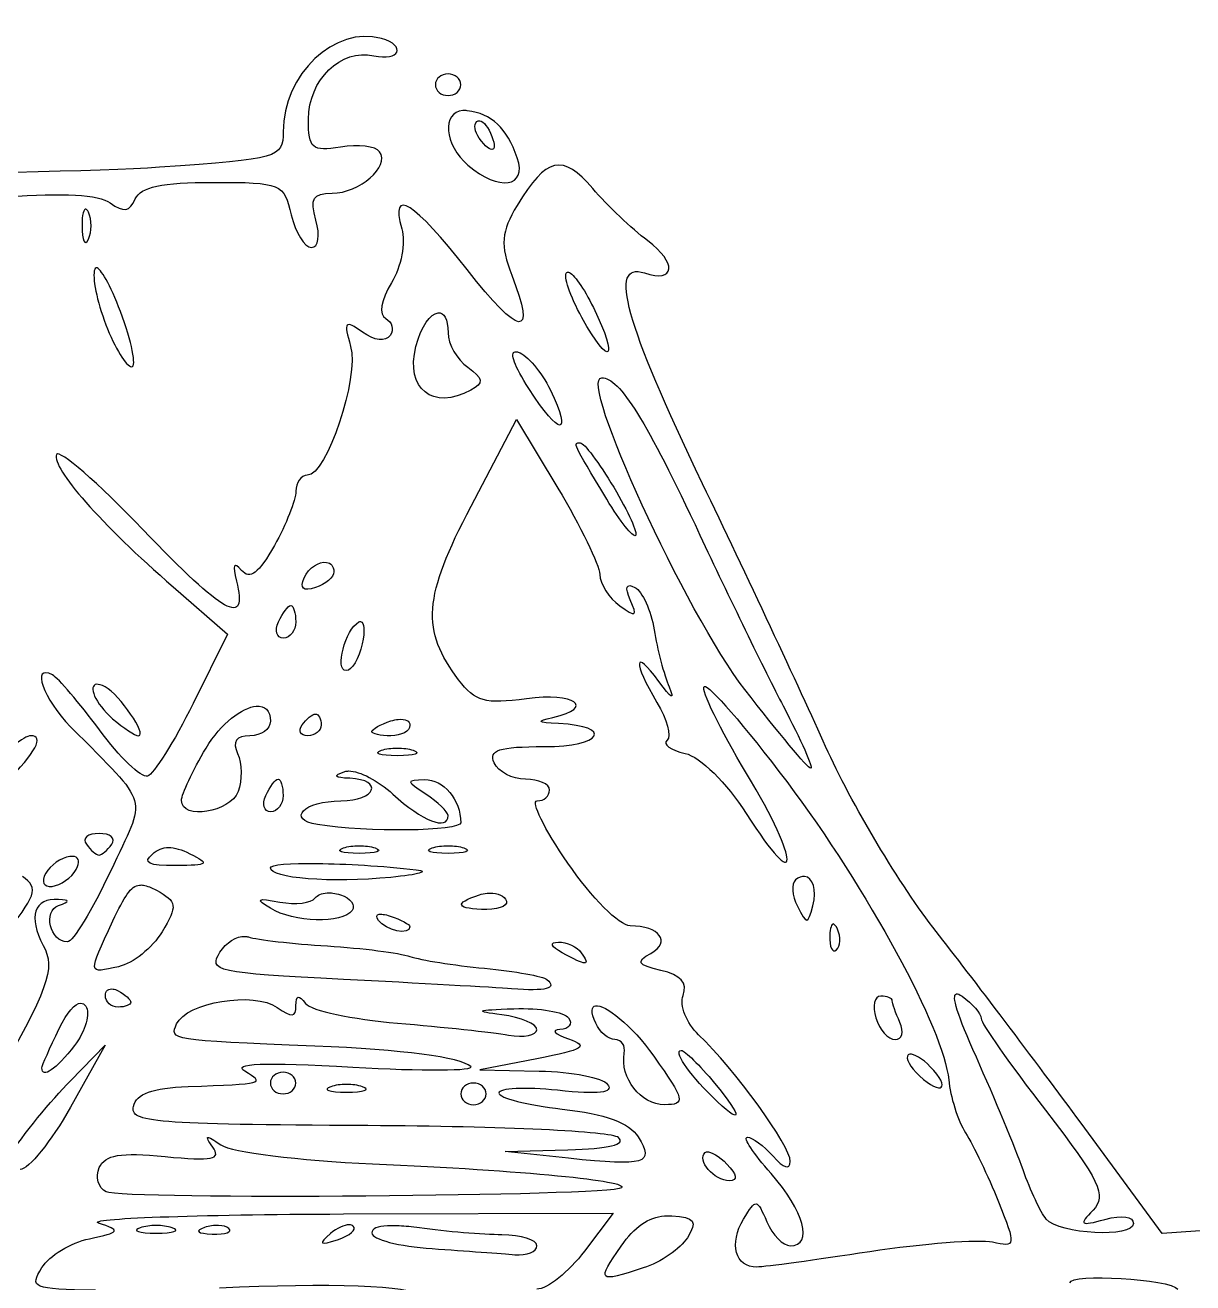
# Model space of a CAD drawing. Extents: x 26 to 243, y 4 to 296.
# Drawn here: x 175.18 to 200.62, y 103.68 to 131.08 of the extents above; entities that cross this region are included whole.
import ezdxf

# ---------------------------------------------------------------- set-up
doc = ezdxf.new("R2010")
doc.units = 0
doc.layers.add('Layer_1', color=7, linetype='CONTINUOUS')

msp = doc.modelspace()

# ---------------------------------------------------------------- linework, layer by layer
at = {"layer": 'Layer_1', "color": 7}
for points in [[(184.395841, 130.023968), (184.395841, 130.023968)], [(184.716649, 129.223603), (184.716649, 129.223603)], [(185.055095, 129.000912), (185.055095, 129.000912)], [(176.506849, 127.07717), (176.506849, 127.07717)], [(176.72954, 125.794493), (176.72954, 125.794493)], [(187.020731, 125.700786), (187.020731, 125.700786)], [(184.178662, 124.814981), (184.178662, 124.814981)], [(185.858768, 123.967764), (185.858768, 123.967764)], [(187.742822, 123.402769), (187.742822, 123.402769)], [(184.899102, 120.605902), (185.889635, 122.489405), (185.889635, 122.489405)], [(185.889635, 122.489405), (186.788117, 120.995061)], [(187.277045, 121.983942), (187.277045, 121.983942)], [(181.747253, 119.377795), (181.747253, 119.377795)], [(178.408542, 118.842566), (179.594205, 117.813996), (178.842899, 116.300359)], [(180.969488, 118.436872), (180.969488, 118.436872)], [(182.491944, 118.087952), (182.491944, 118.087952)], [(176.740563, 116.720938), (176.740563, 116.720938)], [(180.218182, 116.243585), (180.218182, 116.243585)], [(181.509128, 116.072157), (181.509128, 116.072157)], [(183.312703, 115.955851), (183.312703, 115.955851)], [(175.306855, 115.598664), (175.306855, 115.598664)], [(183.290103, 115.331874), (183.290103, 115.331874)], [(180.692778, 114.65333), (180.692778, 114.65333)], [(182.235077, 114.83137), (182.235077, 114.83137)], [(179.821857, 114.383232), (179.821307, 114.383232)], [(176.792379, 113.470421), (176.792379, 113.470421)], [(182.460525, 113.203634), (182.460525, 113.203634)], [(184.395841, 113.203634), (184.395841, 113.203634)], [(176.219115, 112.97102), (176.219115, 112.97102)], [(178.30767, 113.163945), (178.30767, 113.163945)], [(181.553776, 112.816128), (181.553776, 112.816128)], [(192.160813, 112.53501), (192.160813, 112.53501)], [(177.674324, 112.34539), (177.674324, 112.34539)], [(181.762688, 112.172859), (181.762688, 112.172859)], [(185.249123, 112.168451), (185.249123, 112.168451)], [(182.898189, 111.708186), (182.898189, 111.708186)], [(192.791402, 111.49707), (192.791402, 111.49707)], [(179.971237, 111.228078), (179.971237, 111.228078)], [(186.799141, 111.102399), (186.799141, 111.102399)], [(177.099956, 110.078793), (177.099956, 110.078793)], [(193.822173, 109.923351), (193.822173, 109.923351)], [(195.471409, 109.97351), (195.471409, 109.97351)], [(176.392197, 109.771766), (176.392197, 109.771766)], [(181.1332, 109.902954), (181.1332, 109.902954)], [(187.608876, 109.715542), (187.608876, 109.715542)], [(176.925221, 108.859505), (176.167852, 107.504065)], [(176.167852, 108.082844), (176.925221, 108.859505), (176.925221, 108.859505)], [(186.33116, 108.560195), (185.087065, 108.318762), (186.384077, 108.293407)], [(189.475841, 108.740995), (189.475841, 108.740995)], [(194.453315, 108.658312), (194.453315, 108.658312)], [(180.801919, 108.268052), (180.801919, 108.268052)], [(182.184367, 108.001262), (182.184367, 108.001262)], [(184.948711, 108.031581), (184.948711, 108.031581)], [(201.919527, 104.892409), (199.950036, 104.753502), (198.187248, 107.154595)], [(179.163706, 106.846468), (179.163706, 106.846468)], [(188.538776, 106.856388), (188.538776, 106.855838)], [(187.022382, 106.391715), (185.639936, 106.538338), (187.008603, 106.57582)], [(190.029262, 106.530622), (190.029262, 106.530622)], [(182.11767, 105.177386), (187.995278, 105.193924), (187.995278, 105.193924)], [(187.995278, 105.193924), (187.370751, 104.369305)], [(189.113693, 105.1377), (189.113693, 105.1377)], [(178.037022, 104.927137), (178.037022, 104.927137)], [(179.396319, 104.928237), (179.396319, 104.928237)], [(182.242796, 104.940364), (182.242796, 104.940364)], [(183.077335, 104.919968), (183.077335, 104.919968)]]:
    msp.add_lwpolyline(points, dxfattribs=at)
for points in [[(182.944493, 130.793464), (181.931626, 131.08494), (180.801919, 130.011274), (180.801919, 128.757276)], [(182.778575, 130.419739), (183.344064, 130.29325), (183.49573, 130.634832), (182.944493, 130.793464)], [(181.354786, 129.033983), (181.354786, 129.890065), (182.063342, 130.579709), (182.778575, 130.419739)], [(184.395841, 130.023968), (184.24378, 130.023968), (184.119131, 129.917559), (184.119131, 129.787497)], [(184.672551, 129.787497), (184.672551, 129.917559), (184.547902, 130.023968), (184.395841, 130.023968)], [(184.119131, 129.787497), (184.119131, 129.657435), (184.24378, 129.551026), (184.395841, 129.551026)], [(184.395841, 129.551026), (184.547902, 129.551026), (184.672551, 129.657435), (184.672551, 129.787497)], [(184.716649, 129.223603), (184.264921, 129.193106), (184.307093, 128.478186), (184.830201, 128.030773)], [(184.813662, 129.220295), (184.77915, 129.224641), (184.746765, 129.225635), (184.716649, 129.223603)], [(185.903966, 128.191177), (185.670314, 128.852675), (185.352904, 129.152607), (184.813662, 129.220295)], [(182.052626, 128.427648), (181.4301, 128.325865), (181.354786, 128.391566), (181.354786, 129.033983)], [(185.075491, 128.621123), (184.975249, 128.759841), (184.952854, 128.924041), (185.025329, 128.986028)], [(185.025329, 128.986028), (185.034388, 128.993761), (185.044351, 128.998485), (185.055095, 129.000912)], [(185.055095, 129.000912), (185.130333, 129.017959), (185.24198, 128.909187), (185.320782, 128.733572)], [(180.801919, 128.757276), (180.801919, 128.193108), (180.724708, 128.17123), (178.106476, 127.987227)], [(185.320782, 128.733572), (185.507726, 128.316873), (185.348132, 128.243834), (185.075491, 128.621123)], [(181.869072, 127.422782), (182.46902, 127.422782), (183.137728, 128.005969), (182.905908, 128.326774)], [(182.905908, 128.326774), (182.820397, 128.445076), (182.43642, 128.490398), (182.052626, 128.427648)], [(187.54714, 127.526411), (186.89642, 128.290441), (186.536519, 128.209685), (185.900108, 127.157095)], [(184.830201, 128.030773), (185.502002, 127.456194), (186.130449, 127.55005), (185.903966, 128.191177)], [(178.106476, 127.987227), (175.583861, 127.809937), (165.033122, 127.743878), (162.785448, 127.891316)], [(177.581718, 127.29876), (177.699913, 127.562217), (178.157516, 127.659253), (179.279463, 127.659253)], [(179.279463, 127.659253), (180.765221, 127.659256), (180.821172, 127.63597), (180.981615, 126.94984)], [(184.811458, 125.759765), (183.65954, 127.232971), (183.119124, 127.570074), (183.390424, 126.645568)], [(188.739969, 126.390357), (188.401585, 126.642006), (187.864894, 127.15335), (187.54714, 127.526411)], [(174.786507, 127.341753), (176.01948, 127.435812), (176.780658, 127.391602), (177.034912, 127.211115)], [(177.034912, 127.211115), (177.332403, 126.999948), (177.456468, 127.019614), (177.581718, 127.29876)], [(181.517948, 126.831879), (181.378586, 127.306834), (181.447798, 127.422782), (181.869072, 127.422782)], [(176.506849, 127.07717), (176.456834, 127.093116), (176.421409, 126.957237), (176.421409, 126.713369)], [(176.560869, 127.008819), (176.541707, 127.049464), (176.52352, 127.071859), (176.506849, 127.07717)], [(176.560869, 126.417916), (176.637546, 126.580496), (176.637546, 126.846242), (176.560869, 127.008819)], [(180.981615, 126.94984), (181.072858, 126.559653), (181.26973, 126.240426), (181.41928, 126.240426)], [(185.900108, 127.157095), (185.552438, 126.582056), (185.530851, 126.29428), (185.786008, 125.632985)], [(176.421409, 126.713369), (176.421409, 126.388212), (176.484161, 126.255339), (176.560869, 126.417916)], [(181.41928, 126.240426), (181.571257, 126.240426), (181.614919, 126.501462), (181.517948, 126.831879)], [(183.390424, 126.645568), (183.477772, 126.347905), (183.374817, 125.817522), (183.162222, 125.46707)], [(188.673825, 125.684801), (189.352346, 125.462105), (189.39385, 125.904091), (188.739969, 126.390357)], [(177.259257, 124.843093), (177.042637, 125.422419), (176.822219, 125.81142), (176.72954, 125.794493)], [(189.942171, 121.088217), (188.256966, 124.590761), (187.88332, 125.944251), (188.673825, 125.684801)], [(176.69812, 125.761419), (176.63699, 125.604537), (176.746275, 125.062772), (176.941206, 124.557566)], [(176.72954, 125.794493), (176.716303, 125.791953), (176.705776, 125.781028), (176.69812, 125.761419)], [(185.786008, 125.632985), (186.323413, 124.240303), (185.962925, 124.28713), (184.811458, 125.759765)], [(187.311769, 124.714109), (187.050745, 125.184543), (186.902601, 125.625645), (186.982695, 125.694171)], [(186.982695, 125.694171), (186.992714, 125.702751), (187.005445, 125.704596), (187.020731, 125.700786)], [(187.020731, 125.700786), (187.12765, 125.674116), (187.353987, 125.357169), (187.563125, 124.929084)], [(183.162222, 125.46707), (182.93176, 125.087103), (182.881849, 124.773599), (183.0382, 124.690959)], [(177.502343, 123.63924), (177.616079, 123.63924), (177.506802, 124.181006), (177.259257, 124.843093)], [(183.697451, 124.082417), (183.813594, 124.534681), (184.020127, 124.798471), (184.178662, 124.814981)], [(184.178662, 124.814981), (184.301968, 124.827822), (184.395841, 124.691503), (184.395841, 124.37787)], [(187.563125, 124.929084), (188.127767, 123.77322), (187.928369, 123.602701), (187.311769, 124.714109)], [(176.941206, 124.557566), (177.136137, 124.052357), (177.388579, 123.63924), (177.502343, 123.63924)], [(182.529426, 124.396609), (182.146931, 124.666019), (182.115731, 124.627749), (182.273662, 124.085174)], [(183.0382, 124.690959), (183.182384, 124.614739), (183.225067, 124.448484), (183.133007, 124.321092)], [(183.133007, 124.321092), (183.0296, 124.177994), (182.798779, 124.206891), (182.529426, 124.396609)], [(184.395841, 124.37787), (184.395841, 124.133671), (184.588269, 123.796893), (184.823585, 123.629871)], [(182.273662, 124.085174), (182.467944, 123.417682), (181.748433, 121.274526), (181.329982, 121.274526)], [(184.893037, 123.131571), (184.060567, 122.679919), (183.459961, 123.157563), (183.697451, 124.082417)], [(186.155322, 123.163541), (185.840393, 123.655282), (185.733947, 123.949967), (185.858768, 123.967764)], [(185.858768, 123.967764), (185.876605, 123.970304), (185.89923, 123.966932), (185.926566, 123.957844)], [(185.926566, 123.957844), (186.121413, 123.893887), (186.433531, 123.526507), (186.619995, 123.141494)], [(184.823585, 123.629871), (185.165272, 123.387312), (185.179521, 123.287013), (184.893037, 123.131571)], [(190.862701, 116.604081), (189.578138, 118.266401), (187.221049, 123.402769), (187.742822, 123.402769)], [(187.742822, 123.402769), (188.133869, 123.402769), (188.725344, 122.455389), (189.883189, 119.973659)], [(186.619995, 123.141494), (187.122633, 122.10359), (186.825091, 122.117716), (186.155322, 123.163541)], [(187.854717, 120.751975), (187.105445, 122.001305), (187.113187, 121.983942), (187.277045, 121.983942)], [(187.277045, 121.983942), (187.358974, 121.983942), (187.686287, 121.547757), (188.004097, 121.014904)], [(175.869092, 121.725971), (175.751151, 121.440681), (176.84393, 120.200007), (178.408542, 118.842566)], [(177.747083, 120.09272), (176.766756, 121.117387), (175.921416, 121.852525), (175.869092, 121.725971)], [(181.329982, 121.274526), (181.192201, 121.274526), (181.07918, 121.118497), (181.07918, 120.927813)], [(181.07918, 120.927813), (181.07918, 120.737132), (180.869534, 120.204669), (180.612852, 119.744354)], [(186.788117, 120.995061), (187.282458, 120.173193), (187.69304, 119.327655), (187.700378, 119.115969)], [(188.004097, 121.014904), (188.321936, 120.482052), (188.536738, 120.007723), (188.481451, 119.960429)], [(192.622178, 115.362744), (192.068656, 116.598338), (190.862864, 119.174637), (189.942171, 121.088217)], [(184.6268, 116.817399), (183.805167, 117.899532), (183.857225, 118.624462), (184.899102, 120.605902)], [(188.481451, 119.960429), (188.426163, 119.913137), (188.144164, 120.269375), (187.854717, 120.751975)], [(179.785478, 118.969343), (180.046478, 117.950719), (179.518028, 118.241647), (177.747083, 120.09272)], [(189.883189, 119.973659), (190.490023, 118.673035), (191.305979, 116.996957), (191.696687, 116.249096)], [(180.612852, 119.744354), (180.276556, 119.141157), (180.076529, 118.990225), (179.897374, 119.204163)], [(179.897374, 119.204163), (179.731286, 119.402529), (179.694434, 119.324743), (179.785478, 118.969343)], [(181.25998, 119.039899), (181.364862, 119.273675), (181.591952, 119.399377), (181.747253, 119.377795)], [(181.747253, 119.377795), (181.840432, 119.364841), (181.907657, 119.299126), (181.907657, 119.17164)], [(181.506924, 118.828785), (181.239152, 118.740896), (181.157222, 118.810861), (181.25998, 119.039899)], [(181.907657, 119.17164), (181.907657, 119.055492), (181.727283, 118.901108), (181.506924, 118.828785)], [(187.700378, 119.115969), (187.707744, 118.904285), (187.903172, 118.596844), (188.134735, 118.432461)], [(188.364591, 118.560344), (188.241994, 118.833592), (188.278508, 118.931754), (188.466016, 118.832643)], [(188.466016, 118.832643), (188.627137, 118.747483), (188.815839, 118.331064), (188.885491, 117.907152)], [(180.701597, 118.081887), (180.789143, 118.276979), (180.909742, 118.436872), (180.969488, 118.436872)], [(180.969488, 118.436872), (181.029263, 118.436872), (181.078076, 118.276979), (181.078076, 118.081887)], [(188.134735, 118.432461), (188.490674, 118.179804), (188.52653, 118.199418), (188.364591, 118.560344)], [(180.810188, 117.727455), (180.662896, 117.727455), (180.61408, 117.886792), (180.701597, 118.081887)], [(181.078076, 118.081887), (181.078076, 117.886792), (180.95748, 117.727455), (180.810188, 117.727455)], [(182.177752, 117.018042), (181.92141, 117.018042), (182.156642, 117.921441), (182.453909, 118.078579)], [(182.453909, 118.078579), (182.467879, 118.085974), (182.480495, 118.088799), (182.491944, 118.087952)], [(182.491944, 118.087952), (182.572087, 118.082082), (182.589495, 117.882844), (182.526672, 117.601779)], [(188.885491, 117.907152), (188.955147, 117.483243), (189.101558, 116.923184), (189.211258, 116.66306)], [(182.526672, 117.601779), (182.454872, 117.280557), (182.297866, 117.018042), (182.177752, 117.018042)], [(188.986914, 116.781571), (188.445047, 117.537057), (188.416142, 117.205198), (188.947227, 116.326818)], [(175.77704, 116.925439), (175.304543, 117.175203), (175.57553, 116.401615), (176.172261, 115.79655)], [(176.802299, 115.725995), (176.363613, 116.319621), (175.902233, 116.859266), (175.77704, 116.925439)], [(186.104609, 116.406193), (185.199917, 116.282458), (184.988073, 116.341575), (184.6268, 116.817399)], [(189.211258, 116.66306), (189.339133, 116.359869), (189.25875, 116.402583), (188.986914, 116.781571)], [(176.740563, 116.720938), (176.549064, 116.705613), (176.700465, 116.302992), (177.088933, 115.970732)], [(176.929079, 116.66361), (176.847102, 116.706943), (176.784756, 116.724477), (176.740563, 116.720938)], [(177.651723, 115.598664), (177.850238, 115.598664), (177.238508, 116.500043), (176.929079, 116.66361)], [(186.677323, 115.998844), (187.624855, 116.210635), (187.149001, 116.549031), (186.104609, 116.406193)], [(190.899632, 114.776802), (190.314219, 115.75013), (189.899801, 116.601832), (189.979102, 116.669675)], [(189.979102, 116.669675), (190.058435, 116.737516), (190.866147, 115.806095), (191.773858, 114.59986)], [(192.297513, 114.889801), (192.237146, 114.889801), (191.59137, 115.661126), (190.862701, 116.604081)], [(178.842899, 116.300359), (178.429725, 115.467835), (177.980851, 114.755235), (177.845751, 114.71672)], [(179.125121, 115.332427), (179.447277, 115.872541), (179.913644, 116.218628), (180.218182, 116.243585)], [(180.218182, 116.243585), (180.400904, 116.258542), (180.525208, 116.158272), (180.525208, 115.914511)], [(188.947227, 116.326818), (189.169475, 115.959579), (189.267956, 115.588327), (189.16661, 115.501648)], [(191.696687, 116.249096), (192.087396, 115.501236), (192.35788, 114.889801), (192.297513, 114.889801)], [(177.088933, 115.970732), (177.32789, 115.766347), (177.581196, 115.598664), (177.651723, 115.598664)], [(181.216433, 115.835686), (181.310413, 115.965748), (181.442072, 116.072157), (181.509128, 116.072157)], [(181.509128, 116.072157), (181.576184, 116.072157), (181.630947, 115.965748), (181.630947, 115.835686)], [(183.151749, 115.921123), (183.208772, 115.939834), (183.263131, 115.951211), (183.312703, 115.955851)], [(183.312703, 115.955851), (183.46142, 115.969764), (183.566813, 115.922452), (183.566813, 115.82797)], [(186.799141, 115.863248), (186.331386, 115.88444), (186.303689, 115.915338), (186.677323, 115.998844)], [(176.172261, 115.79655), (177.925905, 114.018384), (177.836122, 114.344263), (177.039324, 112.641944)], [(177.845751, 114.71672), (177.710651, 114.678205), (177.241014, 115.132368), (176.802299, 115.725995)], [(180.525208, 115.914511), (180.525208, 115.741096), (180.325305, 115.599215), (180.080928, 115.599215)], [(181.338251, 115.599215), (181.177215, 115.599215), (181.122453, 115.705624), (181.216433, 115.835686)], [(181.630947, 115.835686), (181.630947, 115.705624), (181.499287, 115.599215), (181.338251, 115.599215)], [(182.737235, 115.691818), (182.737235, 115.742934), (182.923629, 115.846255), (183.151749, 115.921123)], [(183.151749, 115.599215), (182.923629, 115.599215), (182.737235, 115.640704), (182.737235, 115.691818)], [(183.566813, 115.82797), (183.566813, 115.701989), (183.379841, 115.599215), (183.151749, 115.599215)], [(186.494869, 115.362744), (187.747738, 115.362744), (188.018454, 115.808034), (186.799141, 115.863248)], [(175.306855, 115.598664), (175.156176, 115.598664), (174.767387, 115.279437), (174.442549, 114.889248)], [(174.772173, 114.593798), (175.412789, 115.231807), (175.607986, 115.598662), (175.306855, 115.598664)], [(180.080928, 115.599215), (179.782478, 115.599215), (179.693965, 115.471679), (179.810833, 115.211159)], [(189.16661, 115.501648), (189.065264, 115.414969), (189.242708, 115.285722), (189.561281, 115.214467)], [(178.589892, 114.189758), (178.589892, 114.325001), (178.830819, 114.839035), (179.125121, 115.332427)], [(179.810833, 115.211159), (179.906648, 114.997743), (179.911592, 114.625037), (179.821857, 114.383232)], [(183.290103, 115.163204), (182.909952, 115.163204), (182.754417, 115.217213), (182.944493, 115.282815)], [(182.944493, 115.282815), (183.039532, 115.315615), (183.164821, 115.331874), (183.290103, 115.331874)], [(183.290103, 115.331874), (183.41539, 115.331874), (183.540677, 115.315618), (183.635715, 115.282815)], [(183.635715, 115.282815), (183.825792, 115.217213), (183.670284, 115.163204), (183.290103, 115.163204)], [(185.401811, 115.007759), (185.27478, 115.290876), (185.495717, 115.362744), (186.494869, 115.362744)], [(189.561281, 115.214467), (189.887699, 115.141464), (190.467999, 114.570566), (190.89026, 113.906982)], [(195.026579, 111.335565), (194.257778, 112.314809), (193.175673, 114.127149), (192.622178, 115.362744)], [(186.084766, 114.65333), (185.796899, 114.65333), (185.489328, 114.81267), (185.401811, 115.007759)], [(180.425437, 114.298345), (180.512982, 114.49344), (180.633003, 114.65333), (180.692778, 114.65333)], [(180.692778, 114.65333), (180.752524, 114.65333), (180.801919, 114.49344), (180.801919, 114.298345)], [(182.253269, 114.671519), (181.91686, 114.684502), (181.884162, 114.729685), (182.145782, 114.818693)], [(182.061996, 114.180385), (182.823431, 114.180385), (183.003472, 114.642575), (182.253269, 114.671519)], [(182.145782, 114.818693), (182.171634, 114.827498), (182.201656, 114.831345), (182.235077, 114.83137)], [(182.235077, 114.83137), (182.46902, 114.831531), (182.870342, 114.625212), (183.193642, 114.327011)], [(183.912425, 114.323703), (183.478734, 114.605279), (183.475469, 114.638866), (183.882659, 114.645611)], [(183.882659, 114.645611), (184.29747, 114.652469), (184.672551, 114.205376), (184.672551, 113.704135)], [(186.607868, 114.416859), (186.607868, 114.546918), (186.372633, 114.65333), (186.084766, 114.65333)], [(190.89026, 113.906982), (192.073928, 112.046833), (192.0822, 112.810667), (190.899632, 114.776802)], [(191.773858, 114.59986), (193.536392, 112.25769), (195.202113, 109.19064), (195.302186, 108.102687)], [(179.821307, 114.383232), (179.651522, 113.925662), (178.589892, 113.758892), (178.589892, 114.189758)], [(180.534028, 113.943914), (180.386736, 113.943914), (180.33792, 114.103254), (180.425437, 114.298345)], [(180.801919, 114.298345), (180.801919, 114.103254), (180.681348, 113.943914), (180.534028, 113.943914)], [(183.193642, 114.327011), (183.826554, 113.743209), (184.395841, 113.52121), (184.395841, 113.858477)], [(184.395841, 113.858477), (184.395841, 113.941681), (184.178533, 114.150921), (183.912425, 114.323703)], [(186.338876, 114.180385), (186.486958, 114.180385), (186.607868, 114.286797), (186.607868, 114.416859)], [(181.554326, 113.663345), (180.863107, 113.777202), (181.258876, 114.180385), (182.061996, 114.180385)], [(187.006397, 112.820537), (186.491087, 113.568394), (186.190822, 114.180385), (186.338876, 114.180385)], [(176.792379, 113.470421), (176.54631, 113.470421), (176.422239, 113.364012), (176.516219, 113.23395)], [(177.06909, 113.23395), (177.16307, 113.364012), (177.038421, 113.470421), (176.792379, 113.470421)], [(184.672551, 113.704135), (184.672551, 113.515373), (182.616131, 113.488452), (181.554326, 113.663345)], [(176.516219, 113.23395), (176.610199, 113.103888), (176.73427, 112.997479), (176.792379, 112.997479)], [(176.792379, 112.997479), (176.850461, 112.997479), (176.97511, 113.103888), (177.06909, 113.23395)], [(182.114912, 113.154575), (182.209951, 113.187375), (182.335238, 113.203634), (182.460525, 113.203634)], [(182.460525, 113.203634), (182.585812, 113.203634), (182.711098, 113.187378), (182.806137, 113.154575)], [(184.050229, 113.154575), (184.145267, 113.187375), (184.270557, 113.203634), (184.395841, 113.203634)], [(184.395841, 113.203634), (184.521128, 113.203634), (184.646415, 113.187378), (184.741453, 113.154575)], [(176.084066, 112.953381), (175.884479, 112.896477), (175.666648, 112.710123), (175.6001, 112.539418)], [(176.219115, 112.97102), (176.181314, 112.973843), (176.135902, 112.96817), (176.084066, 112.953381)], [(176.326049, 112.746676), (176.377888, 112.879696), (176.332512, 112.962706), (176.219115, 112.97102)], [(178.465316, 112.768723), (177.870505, 112.763474), (177.732388, 112.831958), (177.954892, 113.022283)], [(177.954892, 113.022283), (178.064239, 113.115809), (178.176832, 113.16279), (178.30767, 113.163945)], [(178.30767, 113.163945), (178.438508, 113.165074), (178.587767, 113.120395), (178.770689, 113.029449)], [(178.770689, 113.029449), (179.218237, 112.806965), (179.180326, 112.775045), (178.465316, 112.768723)], [(182.460525, 113.034961), (182.080371, 113.034961), (181.924836, 113.088972), (182.114912, 113.154575)], [(182.806137, 113.154575), (182.996213, 113.088972), (182.840678, 113.034961), (182.460525, 113.034961)], [(184.395841, 113.034961), (184.015659, 113.034961), (183.860152, 113.088972), (184.050229, 113.154575)], [(184.741453, 113.154575), (184.93153, 113.088972), (184.775994, 113.034961), (184.395841, 113.034961)], [(175.842083, 112.332713), (176.041671, 112.389614), (176.259501, 112.575971), (176.326049, 112.746676)], [(180.525208, 112.719665), (180.525208, 112.792495), (180.945965, 112.823559), (181.553776, 112.816128)], [(183.151749, 112.51351), (181.841448, 112.387015), (180.525208, 112.490283), (180.525208, 112.719665)], [(181.553776, 112.816128), (182.161586, 112.808706), (182.956293, 112.762515), (183.704619, 112.680529)], [(183.704619, 112.680529), (184.008768, 112.647207), (183.759994, 112.572232), (183.151749, 112.51351)], [(188.361836, 111.457934), (188.131571, 111.459627), (187.521706, 112.072679), (187.006397, 112.820537)], [(174.674059, 111.205478), (175.430442, 112.106328), (175.487082, 112.274561), (175.123297, 112.532803)], [(175.6001, 112.539418), (175.530984, 112.362061), (175.634735, 112.273593), (175.842083, 112.332713)], [(177.039324, 112.641944), (176.643902, 111.797114), (176.222443, 111.10626), (176.102809, 111.10626)], [(191.965131, 112.456185), (191.870305, 112.375088), (191.889789, 112.117795), (192.008125, 111.884575)], [(192.160813, 112.53501), (192.102133, 112.540146), (192.03532, 112.516214), (191.965131, 112.456185)], [(192.343264, 111.892844), (192.440185, 112.242342), (192.33686, 112.519606), (192.160813, 112.53501)], [(177.093894, 111.562664), (177.34657, 112.102817), (177.484001, 112.324164), (177.674324, 112.34539)], [(177.674324, 112.34539), (177.701513, 112.348424), (177.72993, 112.347428), (177.759761, 112.342636)], [(177.759761, 112.342636), (177.839311, 112.329851), (177.929715, 112.29067), (178.040882, 112.231288)], [(178.040882, 112.231288), (178.49526, 111.988585), (178.508355, 111.893868), (178.165455, 111.326746)], [(181.501409, 112.063718), (181.547002, 112.126815), (181.645647, 112.164824), (181.762688, 112.172859)], [(181.762688, 112.172859), (181.801699, 112.17554), (181.842653, 112.174784), (181.884506, 112.170655)], [(181.884506, 112.170655), (181.940313, 112.165152), (181.997593, 112.153075), (182.053176, 112.134827)], [(182.053176, 112.134827), (182.275539, 112.061847), (182.388662, 111.907299), (182.304532, 111.790869)], [(185.241957, 111.81512), (184.574361, 111.81512), (184.506718, 111.946695), (185.078246, 112.134274)], [(185.078246, 112.134274), (185.134055, 112.15259), (185.192309, 112.164012), (185.249123, 112.168451)], [(185.249123, 112.168451), (185.419563, 112.181772), (185.580257, 112.134957), (185.647652, 112.041671)], [(175.910985, 112.033402), (175.378121, 112.063617), (175.24301, 111.656438), (175.5775, 111.028538)], [(176.102809, 111.10626), (175.727284, 111.10626), (175.564614, 111.779492), (175.910985, 111.90001)], [(175.910985, 111.90001), (176.164675, 111.988551), (176.164872, 112.019009), (175.910985, 112.033402)], [(180.525208, 111.839374), (180.191989, 112.042952), (180.232849, 112.069724), (180.732464, 111.976077)], [(182.304532, 111.790869), (182.095292, 111.501292), (181.031402, 111.530132), (180.525208, 111.839374)], [(180.732464, 111.976077), (181.074461, 111.911973), (181.420355, 111.951549), (181.501409, 112.063718)], [(185.647652, 112.041671), (185.73754, 111.917287), (185.555083, 111.815123), (185.241957, 111.81512)], [(192.008125, 111.884575), (192.213752, 111.479388), (192.22871, 111.47973), (192.343264, 111.892844)], [(177.218467, 110.56717), (176.541501, 110.415758), (176.544774, 110.388854), (177.093894, 111.562664)], [(182.877243, 111.576445), (182.82276, 111.651846), (182.834136, 111.697191), (182.898189, 111.708186)], [(183.566813, 111.435334), (183.566813, 111.243809), (183.039633, 111.351742), (182.877243, 111.576445)], [(182.898189, 111.708186), (182.919542, 111.711849), (182.946599, 111.711793), (182.979218, 111.707636)], [(182.979218, 111.707636), (183.022711, 111.702076), (183.075907, 111.689235), (183.137418, 111.66905)], [(183.137418, 111.66905), (183.373412, 111.591592), (183.566813, 111.48645), (183.566813, 111.435334)], [(178.165455, 111.326746), (177.954805, 110.978314), (177.528686, 110.636557), (177.218467, 110.56717)], [(188.811628, 110.856558), (189.265413, 111.106059), (189.005783, 111.453305), (188.361836, 111.457934)], [(192.791402, 111.49707), (192.749492, 111.502488), (192.720869, 111.416241), (192.712577, 111.244063)], [(192.879596, 111.386828), (192.846503, 111.45757), (192.816548, 111.493813), (192.791402, 111.49707)], [(192.857549, 110.933729), (192.949328, 111.012308), (192.959474, 111.216123), (192.879596, 111.386828)], [(198.187248, 107.154595), (197.217645, 108.47502), (195.795352, 110.356322), (195.026579, 111.335565)], [(175.5775, 111.028538), (175.84976, 110.517471), (175.705268, 110.117827), (174.442549, 107.889917)], [(179.427739, 110.883016), (179.560742, 111.095558), (179.790169, 111.236689), (179.971237, 111.228078)], [(179.971237, 111.228078), (179.997089, 111.226949), (180.022181, 111.222411), (180.045651, 111.214847)], [(180.045651, 111.214847), (180.233413, 111.154387), (181.008965, 111.065713), (181.7693, 111.018065)], [(181.7693, 111.018065), (182.529635, 110.97042), (183.338721, 110.867996), (183.566813, 110.78986)], [(186.884578, 110.869235), (186.635404, 111.006974), (186.601275, 111.100141), (186.799141, 111.102399)], [(186.799141, 111.102399), (186.980243, 111.104374), (187.205112, 110.999297), (187.299092, 110.869235)], [(192.712577, 111.244063), (192.700554, 110.994776), (192.765686, 110.85515), (192.857549, 110.933729)], [(182.119324, 110.289359), (179.333169, 110.431983), (179.168321, 110.468409), (179.427739, 110.883016)], [(183.566813, 110.78986), (183.794905, 110.71173), (184.525765, 110.595133), (185.191245, 110.531342)], [(187.299092, 110.869235), (187.511238, 110.575639), (187.415749, 110.575639), (186.884578, 110.869235)], [(189.034869, 110.485591), (188.519926, 110.606224), (188.479114, 110.673723), (188.811628, 110.856558)], [(185.191245, 110.531342), (185.856725, 110.467554), (186.46836, 110.35799), (186.550543, 110.287705)], [(189.517184, 109.940439), (189.618247, 110.212755), (189.466217, 110.384541), (189.034869, 110.485591)], [(185.77829, 110.084305), (185.398136, 110.113526), (183.751641, 110.205799), (182.119324, 110.289359)], [(186.550543, 110.287705), (186.78078, 110.090762), (186.535528, 110.026105), (185.77829, 110.084305)], [(176.930733, 109.937682), (176.930733, 110.040984), (177.000806, 110.093051), (177.099956, 110.078793)], [(177.207443, 109.686879), (177.055354, 109.686879), (176.930733, 109.799943), (176.930733, 109.937682)], [(177.099956, 110.078793), (177.133007, 110.074052), (177.16942, 110.061944), (177.207443, 110.041861)], [(177.207443, 110.041861), (177.359505, 109.961479), (177.483603, 109.848965), (177.483603, 109.791609)], [(178.483508, 109.318117), (178.695737, 109.791152), (180.173726, 110.034684), (180.674589, 109.679163)], [(181.1332, 109.902954), (181.166925, 109.91049), (181.218882, 109.863782), (181.29305, 109.76405)], [(189.855077, 109.082746), (189.588095, 109.335665), (189.436045, 109.721748), (189.517184, 109.940439)], [(193.822173, 109.923351), (193.684336, 109.923348), (193.63681, 109.710535), (193.71634, 109.450408)], [(194.072978, 109.824683), (194.072978, 109.879076), (193.960011, 109.923351), (193.822173, 109.923351)], [(195.905216, 108.593268), (195.495105, 109.509819), (195.354914, 109.950176), (195.471409, 109.97351)], [(195.471409, 109.97351), (195.498305, 109.9789), (195.539205, 109.962249), (195.593231, 109.923901)], [(195.593231, 109.923901), (195.82163, 109.761787), (196.008295, 109.54342), (196.008295, 109.438831)], [(175.925316, 109.216692), (176.103328, 109.578783), (176.26788, 109.771707), (176.392197, 109.771766)], [(176.501888, 109.706722), (176.61187, 109.554495), (176.501862, 109.168471), (176.257148, 108.849032)], [(176.392197, 109.771766), (176.433632, 109.771786), (176.470392, 109.750317), (176.501888, 109.706722)], [(177.483603, 109.791609), (177.483603, 109.734253), (177.359505, 109.686879), (177.207443, 109.686879)], [(180.674589, 109.679163), (180.99477, 109.451887), (181.0791, 109.459597), (181.082487, 109.717196)], [(181.082487, 109.717196), (181.083898, 109.833844), (181.099477, 109.895416), (181.1332, 109.902954)], [(181.29305, 109.76405), (181.40656, 109.611439), (182.306762, 109.419443), (183.29341, 109.336859)], [(185.571034, 109.517656), (184.949157, 109.598225), (184.996562, 109.622623), (185.831206, 109.651602)], [(185.831206, 109.651602), (186.39249, 109.671075), (186.928373, 109.580473), (187.022382, 109.450408)], [(187.613838, 109.332448), (187.502913, 109.579672), (187.516516, 109.698786), (187.608876, 109.715542)], [(187.608876, 109.715542), (187.812079, 109.7524), (188.396982, 109.293775), (188.878326, 108.615315)], [(194.240548, 109.35174), (194.148233, 109.557472), (194.072978, 109.77029), (194.072978, 109.824683)], [(186.33116, 109.194094), (186.33116, 109.317992), (185.989203, 109.463469), (185.571034, 109.517656)], [(187.022382, 109.450408), (187.116362, 109.320346), (187.030707, 109.206543), (186.831661, 109.197399)], [(193.71634, 109.450408), (193.79587, 109.190284), (193.984121, 108.977466), (194.134715, 108.977466)], [(196.008295, 109.438831), (196.008295, 109.334243), (196.63848, 108.435029), (197.408382, 107.440676)], [(175.548284, 108.359552), (175.548284, 108.409649), (175.718081, 108.795125), (175.925316, 109.216692)], [(181.493143, 108.836355), (178.318566, 108.966716), (178.325407, 108.965765), (178.483508, 109.318117)], [(183.29341, 109.336859), (184.280088, 109.254272), (185.36725, 109.137706), (185.709388, 109.077787)], [(185.709388, 109.077787), (186.051554, 109.017866), (186.33116, 109.070196), (186.33116, 109.194094)], [(186.831661, 109.197399), (186.63261, 109.188255), (186.718231, 109.095528), (187.022382, 108.991247)], [(188.032209, 108.977466), (187.889744, 108.977466), (187.701355, 109.137353), (187.613838, 109.332448)], [(194.134715, 108.977466), (194.285337, 108.977466), (194.332863, 109.146009), (194.240548, 109.35174)], [(176.257148, 108.849032), (175.856928, 108.326613), (175.548284, 108.113688), (175.548284, 108.359552)], [(184.890833, 108.392075), (184.659891, 108.594919), (183.419084, 108.757268), (181.493143, 108.836355)], [(187.022382, 108.991247), (187.477606, 108.835161), (187.355429, 108.758938), (186.33116, 108.560195)], [(188.235057, 108.682013), (188.265706, 108.84459), (188.174675, 108.977466), (188.032209, 108.977466)], [(191.852132, 106.32226), (191.861671, 106.648774), (190.636494, 108.342452), (189.855077, 109.082746)], [(189.115347, 107.558636), (188.594026, 107.558636), (188.133936, 108.145579), (188.235057, 108.682013)], [(188.878326, 108.615315), (189.556731, 107.659124), (189.579349, 107.558636), (189.115347, 107.558636)], [(190.148876, 107.736128), (189.621403, 108.261462), (189.300158, 108.740995), (189.475841, 108.740995)], [(189.475841, 108.740995), (189.550489, 108.740995), (189.877505, 108.421767), (190.202343, 108.031581)], [(194.420242, 108.644531), (194.350536, 108.584914), (194.461759, 108.379759), (194.667186, 108.189228)], [(194.453315, 108.658312), (194.440333, 108.656054), (194.428959, 108.651982), (194.420242, 108.644531)], [(194.902557, 108.386563), (194.731572, 108.562771), (194.544205, 108.673298), (194.453315, 108.658312)], [(196.923863, 106.139809), (196.76373, 106.595031), (196.305238, 107.699219), (195.905216, 108.593268)], [(178.733207, 107.953307), (180.393549, 108.013533), (180.418224, 108.020081), (179.972341, 108.286792)], [(179.972341, 108.286792), (179.678152, 108.46276), (180.360896, 108.489041), (182.322171, 108.37719)], [(180.801919, 108.268052), (180.649857, 108.268052), (180.525208, 108.16164), (180.525208, 108.031581)], [(181.078076, 108.031581), (181.078076, 108.16164), (180.95398, 108.268052), (180.801919, 108.268052)], [(182.322171, 108.37719), (183.842841, 108.290469), (184.998755, 108.297276), (184.890833, 108.392075)], [(186.384077, 108.293407), (187.097422, 108.279465), (187.767584, 108.148695), (187.872909, 108.002916)], [(194.667186, 108.189228), (195.155628, 107.73619), (195.364046, 107.910957), (194.902557, 108.386563)], [(174.80635, 106.4077), (175.138441, 106.901815), (175.751267, 107.655678), (176.167852, 108.082844)], [(180.525208, 108.031581), (180.525208, 107.901519), (180.649857, 107.795107), (180.801919, 107.795107)], [(180.801919, 107.795107), (180.95398, 107.795107), (181.078076, 107.901519), (181.078076, 108.031581)], [(182.184367, 108.001262), (182.059086, 108.001262), (181.933808, 107.984442), (181.838755, 107.951653)], [(182.52998, 107.951653), (182.434941, 107.984453), (182.309651, 108.001262), (182.184367, 108.001262)], [(184.948711, 108.031581), (184.79665, 108.031581), (184.672551, 107.925169), (184.672551, 107.795107)], [(185.225422, 107.795107), (185.225419, 107.925169), (185.100801, 108.031578), (184.948711, 108.031581)], [(187.872909, 108.002916), (188.008743, 107.814953), (187.691714, 107.777107), (186.783156, 107.872278)], [(190.202343, 108.031581), (190.846572, 107.257748), (190.81334, 107.074362), (190.148876, 107.736128)], [(195.302186, 108.102687), (195.335742, 107.737737), (195.502126, 107.216684), (195.672052, 106.945136)], [(177.542582, 107.521704), (177.605857, 107.799095), (177.953314, 107.92502), (178.733207, 107.953307)], [(181.838755, 107.951653), (181.648676, 107.886053), (181.804214, 107.832592), (182.184367, 107.832592)], [(182.184367, 107.832592), (182.564549, 107.832592), (182.720056, 107.886053), (182.52998, 107.951653)], [(184.672551, 107.795107), (184.672551, 107.665045), (184.79665, 107.558636), (184.948711, 107.558636)], [(184.948711, 107.558636), (185.100801, 107.558636), (185.225422, 107.665045), (185.225422, 107.795107)], [(186.783156, 107.872278), (186.078503, 107.946088), (185.502132, 107.919669), (185.502132, 107.813299)], [(185.502132, 107.813299), (185.502132, 107.70693), (186.122022, 107.549232), (186.879619, 107.463276)], [(176.167852, 107.504065), (175.751264, 106.75866), (175.258445, 106.146757), (175.073138, 106.14422)], [(182.645183, 107.102782), (177.971526, 107.127815), (177.462149, 107.169223), (177.542582, 107.521704)], [(186.879619, 107.463276), (187.824581, 107.35606), (188.345171, 107.165805), (188.538776, 106.856388)], [(197.408382, 107.440676), (198.599755, 105.901949), (198.753984, 105.577656), (198.44687, 105.261172)], [(188.107173, 106.843711), (187.953108, 106.975472), (185.607669, 107.086921), (182.645183, 107.102782)], [(195.672052, 106.945136), (195.84195, 106.67359), (196.163063, 105.999025), (196.385877, 105.44583)], [(178.232153, 106.429197), (179.26915, 106.329169), (179.459729, 106.367068), (179.26954, 106.637005)], [(179.26954, 106.637005), (179.175503, 106.770477), (179.137064, 106.839658), (179.163706, 106.846468)], [(179.163706, 106.846468), (179.190348, 106.853269), (179.281847, 106.797756), (179.448133, 106.682756)], [(179.448133, 106.682756), (179.678116, 106.523707), (181.134868, 106.342272), (182.749912, 106.270997)], [(187.008603, 106.57582), (187.899071, 106.599978), (188.282828, 106.693458), (188.107173, 106.843711)], [(188.538776, 106.855838), (188.902165, 106.275123), (188.70087, 106.213613), (187.022382, 106.391715)], [(191.432104, 106.05878), (191.044189, 106.493758), (190.812778, 106.849222), (190.917822, 106.849222)], [(190.917822, 106.849222), (191.022836, 106.849222), (191.274186, 106.663421), (191.476201, 106.435812)], [(176.798992, 106.187214), (176.925314, 106.468781), (177.250894, 106.523792), (178.232153, 106.429197)], [(190.528662, 105.903338), (190.194511, 105.903338), (189.805002, 106.352291), (189.996741, 106.516288)], [(189.996741, 106.516288), (190.005434, 106.523738), (190.016353, 106.52842), (190.029262, 106.530622)], [(190.029262, 106.530622), (190.119536, 106.546059), (190.304674, 106.437291), (190.472991, 106.263831)], [(191.476201, 106.435812), (191.707849, 106.174804), (191.846488, 106.132626), (191.852132, 106.32226)], [(176.947271, 105.658047), (176.775793, 105.748694), (176.709078, 105.986822), (176.798992, 106.187214)], [(182.749912, 106.270997), (186.076804, 106.124174), (188.358616, 105.903324), (188.174974, 105.746242)], [(190.472991, 106.263831), (190.691064, 106.039087), (190.711994, 105.903338), (190.528662, 105.903338)], [(197.424918, 105.068248), (197.309291, 105.202586), (197.083968, 105.684593), (196.923863, 106.139809)], [(191.852132, 104.484511), (192.359257, 104.484511), (192.155722, 105.247357), (191.432104, 106.05878)], [(188.174974, 105.746242), (187.962997, 105.56495), (177.2821, 105.48104), (176.947271, 105.658047)], [(190.834035, 105.067144), (191.106775, 105.518706), (191.120415, 105.517235), (191.340605, 105.008163)], [(196.385877, 105.44583), (196.774215, 104.481798), (196.769138, 104.445084), (196.255239, 104.560025)], [(198.44687, 105.261172), (198.132333, 104.937), (198.166067, 104.911064), (198.706492, 105.057775)], [(176.782456, 104.9795), (176.483893, 105.07935), (178.884871, 105.16827), (182.11767, 105.177386)], [(176.583467, 104.638299), (177.256934, 104.782868), (177.275019, 104.814784), (176.782456, 104.9795)], [(188.167809, 104.477895), (188.457648, 104.897532), (188.761336, 105.110852), (189.113693, 105.1377)], [(189.113693, 105.1377), (189.164031, 105.141535), (189.215621, 105.141411), (189.268035, 105.1377)], [(189.268035, 105.1377), (189.774031, 105.101883), (189.834607, 105.017332), (189.61089, 104.659796)], [(191.123976, 104.019835), (190.655262, 104.00784), (190.510411, 104.53132), (190.834035, 105.067144)], [(191.340605, 105.008163), (191.465093, 104.720341), (191.69516, 104.484511), (191.852132, 104.484511)], [(199.32606, 104.96958), (199.32606, 104.650889), (197.712022, 104.734715), (197.424918, 105.068248)], [(198.706492, 105.057775), (199.08831, 105.161421), (199.32606, 105.127356), (199.32606, 104.96958)], [(177.691409, 104.877525), (177.501333, 104.811925), (177.65684, 104.758464), (178.037022, 104.758464)], [(178.037022, 104.927137), (177.91174, 104.927137), (177.786448, 104.910313), (177.691409, 104.877525)], [(178.382634, 104.877525), (178.287581, 104.910325), (178.162303, 104.927137), (178.037022, 104.927137)], [(178.037022, 104.758464), (178.417175, 104.758464), (178.57271, 104.811925), (178.382634, 104.877525)], [(179.090947, 104.882486), (178.87039, 104.806998), (178.935865, 104.751067), (179.257966, 104.739721)], [(179.396319, 104.928237), (179.300271, 104.931624), (179.19074, 104.916638), (179.090947, 104.882486)], [(179.257966, 104.739721), (179.549417, 104.729448), (179.712527, 104.785168), (179.620664, 104.863747)], [(179.620664, 104.863747), (179.574718, 104.903032), (179.492365, 104.924854), (179.396319, 104.928237)], [(181.833794, 104.750195), (181.562776, 104.516644), (181.594647, 104.489574), (181.988686, 104.617903)], [(182.242796, 104.940364), (182.135348, 104.943187), (181.974467, 104.871403), (181.833794, 104.750195)], [(181.988686, 104.617903), (182.261369, 104.70671), (182.415005, 104.838891), (182.329887, 104.911702)], [(182.329887, 104.911702), (182.308607, 104.929905), (182.27861, 104.939473), (182.242796, 104.940364)], [(183.077335, 104.919968), (182.855808, 104.908363), (182.737235, 104.85646), (182.737235, 104.765079)], [(182.737235, 104.765079), (182.737235, 104.625128), (183.327909, 104.470936), (184.050229, 104.422221)], [(183.332549, 104.918314), (183.236379, 104.923536), (183.151176, 104.923838), (183.077335, 104.919968)], [(183.774072, 104.873117), (183.608596, 104.896513), (183.460777, 104.911355), (183.332549, 104.918314)], [(185.571034, 104.723736), (185.152837, 104.725147), (184.34433, 104.7925), (183.774072, 104.873117)], [(186.33116, 104.484511), (186.33116, 104.614573), (185.989203, 104.722325), (185.571034, 104.723736)], [(175.546631, 104.008811), (175.708429, 104.267403), (176.175204, 104.550661), (176.583467, 104.638299)], [(185.847742, 104.291033), (186.113849, 104.267581), (186.33116, 104.354449), (186.33116, 104.484511)], [(188.646813, 104.000542), (187.653391, 103.677496), (187.630401, 103.699769), (188.167809, 104.477895)], [(189.61089, 104.659796), (189.461453, 104.420968), (189.027644, 104.124378), (188.646813, 104.000542)], [(196.255239, 104.560025), (195.960373, 104.625983), (194.757342, 104.533044), (193.582397, 104.35387)], [(184.050229, 104.422221), (184.772548, 104.373507), (185.581609, 104.314458), (185.847742, 104.291033)], [(187.370751, 104.369305), (187.027202, 103.915695), (186.559252, 103.541654), (186.33116, 103.538073)], [(193.582397, 104.35387), (192.407478, 104.174687), (191.301381, 104.024378), (191.123976, 104.019835)], [(176.713555, 103.516576), (175.344015, 103.537122), (175.270902, 103.568163), (175.546631, 104.008811)], [(197.943611, 103.676427), (197.943611, 103.8894), (200.132744, 103.761006), (200.293441, 103.538623)], [(183.704619, 103.398065), (183.704619, 103.607948), (181.754351, 103.681422), (179.41947, 103.55957)]]:
    msp.add_open_spline(points, degree=3, dxfattribs=at)

doc.saveas('drawing.dxf')
